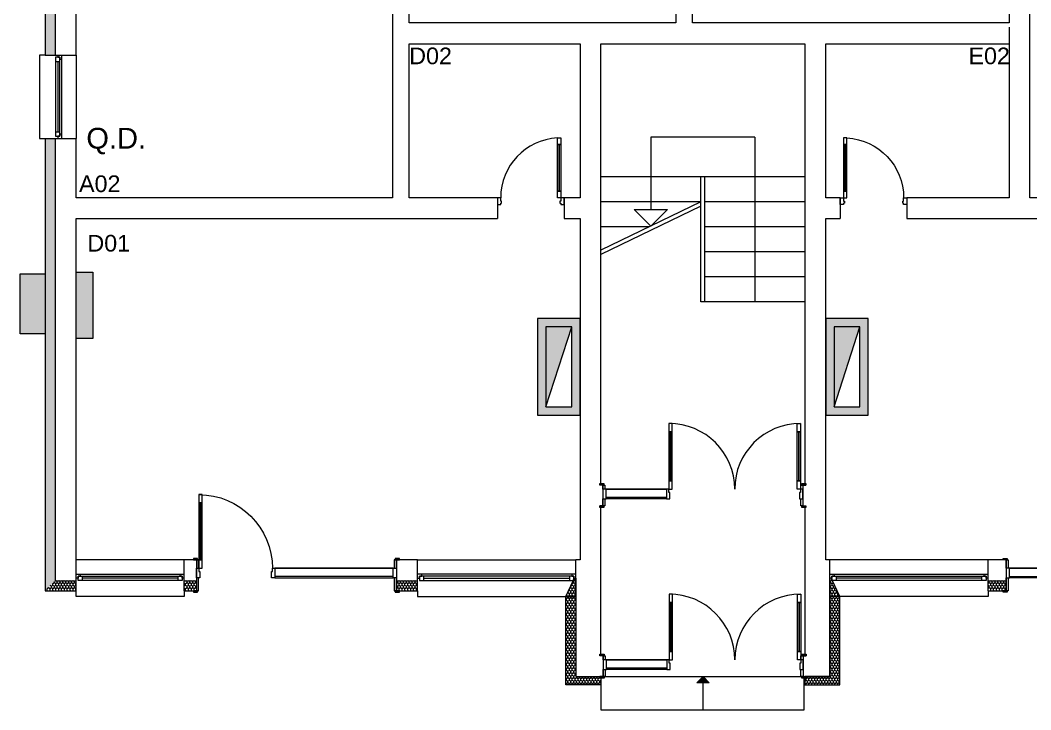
# Model space of a CAD drawing. Header units: feet. Extents: x 2795058 to 2880821, y -67651 to -26651.
# Drawn here: x 2803648 to 2815780, y -57009 to -48726 of the extents above; entities that cross this region are included whole.
import ezdxf

# ---------------------------------------------------------------- set-up
doc = ezdxf.new("R2010")
doc.units = ezdxf.units.FT
doc.header["$MEASUREMENT"] = 0
doc.layers.add('0_muret e jashtme', color=7, linetype='Continuous')
doc.layers.add('Shell - Roof', color=7, linetype='Continuous')
for name, color, linetype, lineweight in [('0_muret e jashtme_Pen_No__1', 7, 'Continuous', 0), ('Structural - Bearing_Pen_No__1', 7, 'Continuous', 0), ('Structural - Bearing_Pen_No__19', 255, 'Continuous', 0), ('Structural - Bearing_Pen_No__31', 171, 'Continuous', 0)]:
    doc.layers.add(name, color=color, linetype=linetype, lineweight=lineweight)
for name, color, linetype, lineweight, true_color in [('0_muret e jashtme_Pen_No__82', 7, 'Continuous', 0, 0xaaaaaa), ('ARCHICAD Doors_Pen_No__82', 7, 'Continuous', 0, 0xaaaaaa), ('ARCHICAD Windows_Pen_No__82', 7, 'Continuous', 0, 0xaaaaaa), ('Shell - Roof_Pen_No__82', 7, 'Continuous', 0, 0xaaaaaa), ('Structural - Bearing_Pen_No__3', 7, 'Continuous', 0, 0xff6600), ('Structural - Bearing_Pen_No__82', 7, 'Continuous', 0, 0xaaaaaa), ('Text blocks_Pen_No__82', 7, 'Continuous', 0, 0xaaaaaa)]:
    doc.layers.add(name, color=color, linetype=linetype, lineweight=lineweight, true_color=true_color)
doc.styles.add('GENERATED_STYLE_1', font='arial.ttf')
pattern_1 = [(90, (2247653.822, -76424.967), (-34.6410162, 0), [20, -40]), (90, (2247636.502, -76394.967), (-34.6410162, 0), [20, -40]), (150, (2247653.822, -76404.967), (17.320508, 30), [20, -40]), (150, (2247619.18, -76404.967), (17.320508, 30), [20, -40]), (210, (2247653.822, -76424.967), (-17.320508, 30), [20, -40]), (210, (2247619.18, -76424.967), (-17.320508, 30), [20, -40])]

# ---------------------------------------------------------------- blocks, each defined once
blk = doc.blocks.new('Window 22')
at = {"layer": 'ARCHICAD Windows_Pen_No__82', "color": 253, "linetype": 'Continuous', "lineweight": 0, "true_color": 0xaaaaaa}
for p, q in [((-500, 150), (-500, 220)), ((-500, 220), (500, 220)), ((-500, 150), (-500, 30)), ((500, 220), (500, 150)), ((500, 150), (500, 30)), ((-500, 30), (-500, 0)), ((-500, 0), (-475, 0)), ((-500, 0), (-500, -50)), ((-500, 0), (-500, -50)), ((-475, 25), (-425, 25)), ((-475, -25), (-475, 25)), ((-475, 0), (-475, -25)), ((-425, 25), (425, 25)), ((-425, 25), (-425, -25)), ((-425, 25), (425, 25)), ((-425, 0), (425, 0)), ((425, -25), (425, 25)), ((425, 25), (475, 25)), ((475, 25), (475, -25)), ((475, -25), (475, 0)), ((475, 0), (500, 0)), ((500, 30), (500, 0)), ((500, 0), (500, -50)), ((500, 0), (500, -50)), ((-450, -50), (-500, -50)), ((-500, -50), (-500, -220)), ((-475, -25), (-450, -25)), ((-425, -25), (-475, -25)), ((-450, -25), (-450, -50)), ((450, -50), (-450, -50)), ((425, -25), (-425, -25)), ((475, -25), (425, -25)), ((450, -50), (450, -25)), ((450, -25), (475, -25)), ((500, -50), (450, -50)), ((500, -50), (500, -220)), ((-500, -220), (500, -220))]:
    blk.add_line(p, q, dxfattribs=at)
blk = doc.blocks.new('Wall_1', base_point=(2804318, -45159))
at = {"layer": '0_muret e jashtme_Pen_No__82', "linetype": 'Continuous', "lineweight": 0, "true_color": 0xaaaaaa}
h = blk.add_hatch(dxfattribs=at)
h.set_pattern_fill('STYROFOAM_SM_INSULATION', color=253, style=0, pattern_type=2)
h.set_pattern_definition(pattern_1)
h.paths.add_polyline_path([(2803948, -45159), (2803948, -49146), (2804068, -49146), (2804068, -45159)])
h = blk.add_hatch(dxfattribs=at)
h.set_pattern_fill('STYROFOAM_SM_INSULATION', color=253, style=0, pattern_type=2)
h.set_pattern_definition(pattern_1)
h.paths.add_polyline_path([(2803948, -55579), (2804068, -55459), (2804068, -50146), (2803948, -50146)])
at = {"layer": '0_muret e jashtme_Pen_No__82', "color": 253, "linetype": 'Continuous', "lineweight": 0, "true_color": 0xaaaaaa}
for p, q in [((2804068, -45159), (2804068, -49146)), ((2803948, -49146), (2804068, -49146)), ((2804068, -49146), (2804098, -49146)), ((2804098, -49146), (2804148, -49146)), ((2804148, -49146), (2804318, -49146)), ((2803948, -50146), (2804068, -50146)), ((2804068, -50146), (2804068, -55459)), ((2804068, -50146), (2804098, -50146)), ((2804098, -50146), (2804148, -50146)), ((2804148, -50146), (2804318, -50146))]:
    blk.add_line(p, q, dxfattribs=at)
at = {"layer": '0_muret e jashtme_Pen_No__82', "color": 253, "linetype": 'Continuous', "lineweight": 0, "true_color": 0xaaaaaa, "flags": 128}
for points in [[(2803948, -45159), (2803948, -49146)], [(2804318, -45159), (2803948, -45159)], [(2804318, -49146), (2804318, -45159)], [(2803948, -50146), (2803948, -55579)], [(2804318, -50859), (2804318, -50146)], [(2804318, -55209), (2804318, -51109)]]:
    blk.add_lwpolyline(points, dxfattribs=at)
at = {"layer": 'ARCHICAD Windows_Pen_No__82', "color": 253, "linetype": 'Continuous', "lineweight": 0, "true_color": 0xaaaaaa, "xscale": -1, "zscale": 1000, "rotation": 90}
blk.add_blockref('Window 22', (2804098, -49646), dxfattribs=at)
blk = doc.blocks.new('Window 22_4')
at = {"layer": 'ARCHICAD Windows_Pen_No__82', "color": 253, "linetype": 'Continuous', "lineweight": 0, "true_color": 0xaaaaaa}
for p, q in [((-650, 150), (-650, 220)), ((-650, 220), (650, 220)), ((-650, 150), (-650, 30)), ((650, 220), (650, 150)), ((650, 150), (650, 30)), ((-650, 30), (-650, 0)), ((-650, 0), (-625, 0)), ((-650, 0), (-650, -50)), ((-650, 0), (-650, -50)), ((-625, 25), (-575, 25)), ((-625, -25), (-625, 25)), ((-625, 0), (-625, -25)), ((-575, 25), (575, 25)), ((-575, 25), (-575, -25)), ((-575, 25), (575, 25)), ((-575, 0), (575, 0)), ((575, -25), (575, 25)), ((575, 25), (625, 25)), ((625, 25), (625, -25)), ((625, -25), (625, 0)), ((625, 0), (650, 0)), ((650, 30), (650, 0)), ((650, 0), (650, -50)), ((650, 0), (650, -50)), ((-600, -50), (-650, -50)), ((-650, -50), (-650, -220)), ((-625, -25), (-600, -25)), ((-575, -25), (-625, -25)), ((-600, -25), (-600, -50)), ((600, -50), (-600, -50)), ((575, -25), (-575, -25)), ((625, -25), (575, -25)), ((600, -50), (600, -25)), ((600, -25), (625, -25)), ((650, -50), (600, -50)), ((650, -50), (650, -220)), ((-650, -220), (650, -220))]:
    blk.add_line(p, q, dxfattribs=at)
blk = doc.blocks.new('Window 22_5')
at = {"layer": 'ARCHICAD Windows_Pen_No__82', "color": 253, "linetype": 'Continuous', "lineweight": 0, "true_color": 0xaaaaaa}
for p, q in [((-950, 150), (-950, 220)), ((-950, 220), (950, 220)), ((-950, 150), (-950, 30)), ((950, 220), (950, 150)), ((950, 150), (950, 30)), ((-950, 30), (-950, 0)), ((-950, 0), (-925, 0)), ((-950, 0), (-950, -50)), ((-950, 0), (-950, -50)), ((-925, 25), (-875, 25)), ((-925, -25), (-925, 25)), ((-925, 0), (-925, -25)), ((-875, 25), (875, 25)), ((-875, 25), (-875, -25)), ((-875, 25), (875, 25)), ((-875, 0), (875, 0)), ((875, -25), (875, 25)), ((875, 25), (925, 25)), ((925, 25), (925, -25)), ((925, -25), (925, 0)), ((925, 0), (950, 0)), ((950, 30), (950, 0)), ((950, 0), (950, -50)), ((950, 0), (950, -50)), ((-900, -50), (-950, -50)), ((-950, -50), (-950, -220)), ((-925, -25), (-900, -25)), ((-875, -25), (-925, -25)), ((-900, -25), (-900, -50)), ((900, -50), (-900, -50)), ((875, -25), (-875, -25)), ((925, -25), (875, -25)), ((900, -50), (900, -25)), ((900, -25), (925, -25)), ((950, -50), (900, -50)), ((950, -50), (950, -220)), ((-950, -220), (950, -220))]:
    blk.add_line(p, q, dxfattribs=at)
blk = doc.blocks.new('Door with Sidelight on Side 2 22')
at = {"layer": 'ARCHICAD Doors_Pen_No__82', "color": 253, "linetype": 'Continuous', "lineweight": 0, "true_color": 0xaaaaaa}
for p, q in [((1132, 784), (1132, 884)), ((1132, 884), (1172, 884)), ((1172, 884), (1172, 784)), ((1132, 784), (1152, 784)), ((1132, 100), (1132, 784)), ((1172, 784), (1132, 784)), ((1152, 784), (1172, 784)), ((1152, 100), (1152, 784)), ((1152, 784), (1152, 100)), ((1152, 784), (1152, 100)), ((1172, 784), (1172, 100)), ((-1237, 100), (-1237, 119)), ((-1237, 119), (-1187, 119)), ((-1187, 100), (-1237, 100)), ((-1200, 100), (-1237, 100)), ((-1200, 100), (-1237, 100)), ((-1200, 0), (-1200, 100)), ((-1200, 100), (-1175, 100)), ((-1200, 100), (-1200, 0)), ((-1200, 100), (-1200, 0)), ((-1200, 100), (-1200, 0)), ((-1175, 0), (-1200, 0)), ((-1160, 0), (-1200, 0)), ((-1200, 0), (-1200, -115)), ((-1200, 0), (-1200, -115)), ((-1200, 0), (-1200, -115)), ((-1187, 119), (-1187, 100)), ((-1175, 100), (-1175, 0)), ((-1160, 0), (260, 0)), ((-1160, -115), (-1160, 0)), ((-1160, -115), (-1160, 0)), ((260, 0), (-1160, 0)), ((260, 0), (260, -115)), ((288, 0), (260, 0)), ((260, 0), (260, -115)), ((288, -40), (288, 0)), ((1152, 100), (1132, 100)), ((1132, 0), (1132, 100)), ((1132, 100), (1172, 100)), ((1172, 0), (1132, 0)), ((1172, 100), (1152, 100)), ((1172, 100), (1172, 0)), ((1200, 0), (1172, 0)), ((1172, 0), (1172, -40)), ((1175, 0), (1175, 100)), ((1175, 100), (1200, 100)), ((1200, 0), (1175, 0)), ((1187, 119), (1237, 119)), ((1187, 100), (1187, 119)), ((1237, 100), (1187, 100)), ((1200, 100), (1200, 0)), ((1200, 100), (1200, 0)), ((1200, 100), (1200, 0)), ((1200, 100), (1200, 0)), ((1200, 100), (1237, 100)), ((1200, 100), (1237, 100)), ((1200, -115), (1200, 0)), ((1200, 0), (1200, -115)), ((1200, 0), (1200, -115)), ((1237, 119), (1237, 100)), ((-1200, -270), (-1200, -115)), ((-1200, -115), (-1175, -115)), ((-1200, -115), (-1160, -115)), ((-1200, -115), (-1200, -150)), ((-1200, -115), (-1200, -150)), ((-1175, -115), (-1175, -270)), ((-1160, -97), (260, -97)), ((260, -115), (-1160, -115)), ((260, -115), (300, -115)), ((300, -40), (288, -40)), ((300, -115), (300, -40)), ((1172, -40), (1160, -40)), ((1160, -40), (1160, -115)), ((1160, -115), (1200, -115)), ((1175, -270), (1175, -115)), ((1175, -115), (1200, -115)), ((1200, -115), (1200, -270)), ((1200, -115), (1200, -150)), ((1200, -115), (1200, -150)), ((-1200, -150), (-1200, -270)), ((-1200, -150), (-1200, -270)), ((1200, -150), (1200, -270)), ((1200, -150), (1200, -270)), ((-1237, -289), (-1237, -270)), ((-1237, -270), (-1187, -270)), ((-1200, -270), (-1237, -270)), ((-1200, -270), (-1237, -270)), ((-1187, -289), (-1237, -289)), ((-1175, -270), (-1200, -270)), ((-1187, -270), (-1187, -289)), ((1200, -270), (1175, -270)), ((1187, -270), (1237, -270)), ((1187, -289), (1187, -270)), ((1237, -289), (1187, -289)), ((1200, -270), (1237, -270)), ((1200, -270), (1237, -270)), ((1237, -270), (1237, -289))]:
    blk.add_line(p, q, dxfattribs=at)
blk.add_arc((1172, 0), 884, 90, 180, dxfattribs=at)
blk = doc.blocks.new('Wall_3', base_point=(2804318, -55209))
at = {"layer": '0_muret e jashtme_Pen_No__82', "linetype": 'Continuous', "lineweight": 0, "true_color": 0xaaaaaa}
h = blk.add_hatch(dxfattribs=at)
h.set_pattern_fill('STYROFOAM_SM_INSULATION', color=253, style=0, pattern_type=2)
h.set_pattern_definition(pattern_1)
h.paths.add_polyline_path([(2804068, -55459), (2803948, -55579), (2804318, -55579), (2804318, -55459)])
h = blk.add_hatch(dxfattribs=at)
h.set_pattern_fill('STYROFOAM_SM_INSULATION', color=253, style=0, pattern_type=2)
h.set_pattern_definition(pattern_1)
h.paths.add_polyline_path([(2805618, -55579), (2805764, -55579), (2805764, -55459), (2805618, -55459)])
h = blk.add_hatch(dxfattribs=at)
h.set_pattern_fill('STYROFOAM_SM_INSULATION', color=253, style=0, pattern_type=2)
h.set_pattern_definition(pattern_1)
h.paths.add_polyline_path([(2808164, -55459), (2808164, -55579), (2808418, -55579), (2808418, -55459)])
at = {"layer": '0_muret e jashtme_Pen_No__82', "color": 253, "linetype": 'Continuous', "lineweight": 0, "true_color": 0xaaaaaa}
for p, q in [((2804318, -55379), (2804318, -55209)), ((2805618, -55379), (2805618, -55209)), ((2805764, -55209), (2805727, -55209)), ((2805764, -55209), (2805764, -55309)), ((2805764, -55209), (2805764, -55309)), ((2805764, -55309), (2805764, -55424)), ((2808164, -55209), (2808201, -55209)), ((2808164, -55209), (2808164, -55309)), ((2808164, -55209), (2808164, -55309)), ((2808164, -55309), (2808164, -55424)), ((2808418, -55379), (2808418, -55209)), ((2810318, -55379), (2810318, -55209)), ((2804318, -55429), (2804318, -55379)), ((2804318, -55459), (2804318, -55429)), ((2805618, -55429), (2805618, -55379)), ((2805618, -55459), (2805618, -55429)), ((2805764, -55424), (2805764, -55459)), ((2808164, -55424), (2808164, -55459)), ((2808418, -55429), (2808418, -55379)), ((2808418, -55459), (2808418, -55429)), ((2810318, -55429), (2810318, -55379)), ((2810318, -55459), (2810318, -55429)), ((2804068, -55459), (2804318, -55459)), ((2804318, -55579), (2804318, -55459)), ((2805618, -55459), (2805764, -55459)), ((2805618, -55579), (2805618, -55459)), ((2805764, -55459), (2805764, -55579)), ((2808164, -55459), (2808418, -55459)), ((2808164, -55459), (2808164, -55579)), ((2808418, -55579), (2808418, -55459)), ((2810318, -55579), (2810318, -55459)), ((2805764, -55579), (2805727, -55579)), ((2808164, -55579), (2808201, -55579))]:
    blk.add_line(p, q, dxfattribs=at)
at = {"layer": '0_muret e jashtme_Pen_No__82', "color": 253, "linetype": 'Continuous', "lineweight": 0, "true_color": 0xaaaaaa, "flags": 128}
for points in [[(2805764, -55209), (2805618, -55209)], [(2808418, -55209), (2808164, -55209)], [(2810368, -55209), (2810318, -55209)], [(2803948, -55579), (2804318, -55579)], [(2805618, -55579), (2805764, -55579)], [(2808164, -55579), (2808418, -55579)]]:
    blk.add_lwpolyline(points, dxfattribs=at)
at = {"layer": 'ARCHICAD Doors_Pen_No__82', "color": 253, "linetype": 'Continuous', "lineweight": 0, "true_color": 0xaaaaaa, "xscale": -1, "zscale": 1000}
blk.add_blockref('Door with Sidelight on Side 2 22', (2806964, -55309), dxfattribs=at)
at = {"layer": 'ARCHICAD Windows_Pen_No__82', "color": 253, "linetype": 'Continuous', "lineweight": 0, "true_color": 0xaaaaaa, "zscale": 1000, "rotation": 180}
blk.add_blockref('Window 22_4', (2804968, -55429), dxfattribs=at)
at = {"layer": 'ARCHICAD Windows_Pen_No__82', "color": 253, "linetype": 'Continuous', "lineweight": 0, "true_color": 0xaaaaaa, "xscale": -1, "zscale": 1000, "rotation": 180}
blk.add_blockref('Window 22_5', (2809368, -55429), dxfattribs=at)
blk = doc.blocks.new('Wall_17', base_point=(2813068, -55209))
at = {"layer": '0_muret e jashtme_Pen_No__82', "linetype": 'Continuous', "lineweight": 0, "true_color": 0xaaaaaa}
h = blk.add_hatch(dxfattribs=at)
h.set_pattern_fill('STYROFOAM_SM_INSULATION', color=253, style=0, pattern_type=2)
h.set_pattern_definition(pattern_1)
h.paths.add_polyline_path([(2815268, -55459), (2815268, -55579), (2815483, -55579), (2815483, -55459)])
h = blk.add_hatch(dxfattribs=at)
h.set_pattern_fill('STYROFOAM_SM_INSULATION', color=253, style=0, pattern_type=2)
h.set_pattern_definition(pattern_1)
h.paths.add_polyline_path([(2817883, -55459), (2817883, -55579), (2818018, -55579), (2818018, -55459)])
h = blk.add_hatch(dxfattribs=at)
h.set_pattern_fill('STYROFOAM_SM_INSULATION', color=253, style=0, pattern_type=2)
h.set_pattern_definition(pattern_1)
h.paths.add_polyline_path([(2819568, -55459), (2819318, -55459), (2819318, -55579), (2819688, -55579)])
at = {"layer": '0_muret e jashtme_Pen_No__82', "color": 253, "linetype": 'Continuous', "lineweight": 0, "true_color": 0xaaaaaa}
for p, q in [((2813368, -55379), (2813368, -55209)), ((2815268, -55379), (2815268, -55209)), ((2815483, -55209), (2815446, -55209)), ((2815483, -55209), (2815483, -55309)), ((2815483, -55209), (2815483, -55309)), ((2815483, -55309), (2815483, -55424)), ((2817883, -55209), (2817920, -55209)), ((2817883, -55209), (2817883, -55309)), ((2817883, -55209), (2817883, -55309)), ((2817883, -55309), (2817883, -55424)), ((2818018, -55379), (2818018, -55209)), ((2819318, -55379), (2819318, -55209)), ((2813368, -55429), (2813368, -55379)), ((2813368, -55459), (2813368, -55429)), ((2815268, -55429), (2815268, -55379)), ((2815268, -55459), (2815268, -55429)), ((2815483, -55424), (2815483, -55459)), ((2817883, -55424), (2817883, -55459)), ((2818018, -55429), (2818018, -55379)), ((2818018, -55459), (2818018, -55429)), ((2819318, -55429), (2819318, -55379)), ((2819318, -55459), (2819318, -55429)), ((2813368, -55579), (2813368, -55459)), ((2815268, -55459), (2815483, -55459)), ((2815268, -55579), (2815268, -55459)), ((2815483, -55459), (2815483, -55579)), ((2817883, -55459), (2818018, -55459)), ((2817883, -55459), (2817883, -55579)), ((2818018, -55579), (2818018, -55459)), ((2819318, -55459), (2819568, -55459)), ((2819318, -55579), (2819318, -55459)), ((2815483, -55579), (2815446, -55579)), ((2817883, -55579), (2817920, -55579))]:
    blk.add_line(p, q, dxfattribs=at)
at = {"layer": '0_muret e jashtme_Pen_No__82', "color": 253, "linetype": 'Continuous', "lineweight": 0, "true_color": 0xaaaaaa, "flags": 128}
for points in [[(2813368, -55209), (2813318, -55209)], [(2815483, -55209), (2815268, -55209)], [(2818018, -55209), (2817883, -55209)], [(2815268, -55579), (2815483, -55579)], [(2817883, -55579), (2818018, -55579)], [(2819318, -55579), (2819688, -55579)]]:
    blk.add_lwpolyline(points, dxfattribs=at)
at = {"layer": 'ARCHICAD Doors_Pen_No__82', "color": 253, "linetype": 'Continuous', "lineweight": 0, "true_color": 0xaaaaaa, "zscale": 1000}
blk.add_blockref('Door with Sidelight on Side 2 22', (2816683, -55309), dxfattribs=at)
at = {"layer": 'ARCHICAD Windows_Pen_No__82', "color": 253, "linetype": 'Continuous', "lineweight": 0, "true_color": 0xaaaaaa, "zscale": 1000, "rotation": 180}
blk.add_blockref('Window 22_5', (2814318, -55429), dxfattribs=at)
at = {"layer": 'ARCHICAD Windows_Pen_No__82', "color": 253, "linetype": 'Continuous', "lineweight": 0, "true_color": 0xaaaaaa, "xscale": -1, "zscale": 1000, "rotation": 180}
blk.add_blockref('Window 22_4', (2818668, -55429), dxfattribs=at)
blk = doc.blocks.new('Wall_25', base_point=(2815768, -45159))
at = {"layer": '0_muret e jashtme_Pen_No__82', "color": 253, "linetype": 'Continuous', "lineweight": 0, "true_color": 0xaaaaaa, "flags": 128}
for points in [[(2815518, -45159), (2815518, -48759)], [(2815768, -50859), (2815768, -45159)], [(2815518, -49059), (2815518, -50859)]]:
    blk.add_lwpolyline(points, dxfattribs=at)
blk = doc.blocks.new('Storefront 22_4')
at = {"layer": 'ARCHICAD Doors_Pen_No__82', "color": 253, "linetype": 'Continuous', "lineweight": 0, "true_color": 0xaaaaaa}
for p, q in [((320, 640), (320, 720)), ((320, 720), (360, 720)), ((320, 640), (340, 640)), ((320, 80), (320, 640)), ((360, 640), (320, 640)), ((340, 640), (360, 640)), ((340, 80), (340, 640)), ((340, 640), (340, 80)), ((340, 640), (340, 80)), ((360, 720), (360, 640)), ((360, 640), (360, 80)), ((-400, 0), (-400, -80)), ((-360, 0), (-400, 0)), ((-400, 0), (-400, -80)), ((-400, 0), (-400, -80)), ((-360, -40), (-360, 0)), ((340, 80), (320, 80)), ((320, 0), (320, 80)), ((320, 80), (360, 80)), ((360, 0), (320, 0)), ((360, 80), (340, 80)), ((360, 80), (360, 0)), ((360, 0), (360, -40)), ((400, 0), (360, 0)), ((400, -80), (400, 0)), ((400, 0), (400, -80)), ((400, 0), (400, -80)), ((-400, -80), (-360, -80)), ((-400, -80), (-400, -250)), ((-350, -40), (-360, -40)), ((-360, -80), (-360, -65.4)), ((-360, -65.4), (-350, -65.4)), ((-350, -65.4), (-350, -40)), ((360, -40), (350, -40)), ((350, -40), (350, -65.4)), ((350, -65.4), (360, -65.4)), ((360, -65.4), (360, -80)), ((360, -80), (400, -80)), ((400, -80), (400, -250))]:
    blk.add_line(p, q, dxfattribs=at)
blk.add_arc((360, 0), 720, 93.18474, 180, dxfattribs=at)
blk = doc.blocks.new('Wall_26', base_point=(2813068, -50859))
at = {"layer": '0_muret e jashtme_Pen_No__82', "color": 253, "linetype": 'Continuous', "lineweight": 0, "true_color": 0xaaaaaa}
for p, q in [((2813493, -50859), (2813493, -50939)), ((2813493, -50939), (2813493, -51109)), ((2814293, -50859), (2814293, -50939)), ((2814293, -50939), (2814293, -51109))]:
    blk.add_line(p, q, dxfattribs=at)
at = {"layer": '0_muret e jashtme_Pen_No__82', "color": 253, "linetype": 'Continuous', "lineweight": 0, "true_color": 0xaaaaaa, "flags": 128}
for points in [[(2813493, -50859), (2813318, -50859)], [(2815518, -50859), (2814293, -50859)], [(2819318, -50859), (2815768, -50859)], [(2813318, -51109), (2813493, -51109)], [(2814293, -51109), (2819318, -51109)]]:
    blk.add_lwpolyline(points, dxfattribs=at)
at = {"layer": 'ARCHICAD Doors_Pen_No__82', "color": 253, "linetype": 'Continuous', "lineweight": 0, "true_color": 0xaaaaaa, "xscale": -1, "zscale": 1000}
blk.add_blockref('Storefront 22_4', (2813893, -50859), dxfattribs=at)
blk = doc.blocks.new('Storefront 22_2')
at = {"layer": 'ARCHICAD Doors_Pen_No__82', "color": 253, "linetype": 'Continuous', "lineweight": 0, "true_color": 0xaaaaaa}
for p, q in [((370, 740), (370, 820)), ((370, 820), (410, 820)), ((370, 740), (390, 740)), ((370, 80), (370, 740)), ((410, 740), (370, 740)), ((390, 740), (410, 740)), ((390, 80), (390, 740)), ((390, 740), (390, 80)), ((390, 740), (390, 80)), ((410, 820), (410, 740)), ((410, 740), (410, 80)), ((-450, 0), (-450, -80)), ((-410, 0), (-450, 0)), ((-450, 0), (-450, -80)), ((-450, 0), (-450, -80)), ((-410, -40), (-410, 0)), ((390, 80), (370, 80)), ((370, 0), (370, 80)), ((370, 80), (410, 80)), ((410, 0), (370, 0)), ((410, 80), (390, 80)), ((410, 80), (410, 0)), ((410, 0), (410, -40)), ((450, 0), (410, 0)), ((450, -80), (450, 0)), ((450, 0), (450, -80)), ((450, 0), (450, -80)), ((-450, -80), (-410, -80)), ((-450, -80), (-450, -200)), ((-400, -40), (-410, -40)), ((-410, -80), (-410, -65.4)), ((-410, -65.4), (-400, -65.4)), ((-400, -65.4), (-400, -40)), ((410, -40), (400, -40)), ((400, -40), (400, -65.4)), ((400, -65.4), (410, -65.4)), ((410, -65.4), (410, -80)), ((410, -80), (450, -80)), ((450, -80), (450, -200))]:
    blk.add_line(p, q, dxfattribs=at)
blk.add_arc((410, 0), 820, 92.79603, 180, dxfattribs=at)
blk = doc.blocks.new('Wall_27', base_point=(2808118, -45159))
at = {"layer": '0_muret e jashtme_Pen_No__82', "color": 253, "linetype": 'Continuous', "lineweight": 0, "true_color": 0xaaaaaa}
for p, q in [((2808118, -45373), (2808198, -45373)), ((2808198, -45373), (2808318, -45373)), ((2808118, -46273), (2808198, -46273)), ((2808198, -46273), (2808318, -46273))]:
    blk.add_line(p, q, dxfattribs=at)
at = {"layer": '0_muret e jashtme_Pen_No__82', "color": 253, "linetype": 'Continuous', "lineweight": 0, "true_color": 0xaaaaaa, "flags": 128}
for points in [[(2808118, -45159), (2808118, -45373)], [(2808318, -45373), (2808318, -45159)], [(2808118, -46273), (2808118, -50859)], [(2808318, -47109), (2808318, -46273)], [(2808318, -48759), (2808318, -47309)], [(2808318, -50859), (2808318, -49009)]]:
    blk.add_lwpolyline(points, dxfattribs=at)
at = {"layer": 'ARCHICAD Doors_Pen_No__82', "color": 253, "linetype": 'Continuous', "lineweight": 0, "true_color": 0xaaaaaa, "zscale": 1000, "rotation": 90}
blk.add_blockref('Storefront 22_2', (2808118, -45823), dxfattribs=at)
blk = doc.blocks.new('Wall_28', base_point=(2811518, -45159))
at = {"layer": '0_muret e jashtme_Pen_No__82', "color": 253, "linetype": 'Continuous', "lineweight": 0, "true_color": 0xaaaaaa}
for p, q in [((2811638, -45302), (2811518, -45302)), ((2811718, -45302), (2811638, -45302)), ((2811638, -46202), (2811518, -46202)), ((2811718, -46202), (2811638, -46202))]:
    blk.add_line(p, q, dxfattribs=at)
at = {"layer": '0_muret e jashtme_Pen_No__82', "color": 253, "linetype": 'Continuous', "lineweight": 0, "true_color": 0xaaaaaa, "flags": 128}
for points in [[(2811518, -45159), (2811518, -45302)], [(2811718, -45302), (2811718, -45159)], [(2811518, -46202), (2811518, -47109)], [(2811718, -48759), (2811718, -46202)], [(2811518, -47309), (2811518, -48759)]]:
    blk.add_lwpolyline(points, dxfattribs=at)
at = {"layer": 'ARCHICAD Doors_Pen_No__82', "color": 253, "linetype": 'Continuous', "lineweight": 0, "true_color": 0xaaaaaa, "xscale": -1, "zscale": 1000, "rotation": 270}
blk.add_blockref('Storefront 22_2', (2811718, -45752), dxfattribs=at)
blk = doc.blocks.new('Wall_32', base_point=(2815768, -48809))
at = {"layer": '0_muret e jashtme_Pen_No__82', "color": 253, "linetype": 'Continuous', "lineweight": 0, "true_color": 0xaaaaaa, "flags": 128}
blk.add_lwpolyline([(2815518, -48809), (2815518, -49059)], dxfattribs=at)
blk = doc.blocks.new('Wall_33', base_point=(2811518, -48759))
at = {"layer": '0_muret e jashtme_Pen_No__82', "color": 253, "linetype": 'Continuous', "lineweight": 0, "true_color": 0xaaaaaa, "flags": 128}
for points in [[(2811518, -48759), (2808318, -48759)], [(2808318, -49009), (2810368, -49009)], [(2810618, -49009), (2811518, -49009)]]:
    blk.add_lwpolyline(points, dxfattribs=at)
blk = doc.blocks.new('Wall_34', base_point=(2815768, -48759))
at = {"layer": '0_muret e jashtme_Pen_No__82', "color": 253, "linetype": 'Continuous', "lineweight": 0, "true_color": 0xaaaaaa, "flags": 128}
for points in [[(2815518, -48759), (2811718, -48759)], [(2811518, -49009), (2813068, -49009)], [(2813318, -49009), (2815518, -49009)]]:
    blk.add_lwpolyline(points, dxfattribs=at)
blk = doc.blocks.new('Double Door with Sidelight 22')
at = {"layer": 'ARCHICAD Doors_Pen_No__82', "color": 253, "linetype": 'Continuous', "lineweight": 0, "true_color": 0xaaaaaa}
for p, q in [((-408, 790), (-408, 690)), ((-368, 790), (-408, 790)), ((-368, 690), (-368, 790)), ((1132, 690), (1132, 790)), ((1132, 790), (1172, 790)), ((1172, 790), (1172, 690)), ((-408, 690), (-408, 100)), ((-388, 690), (-408, 690)), ((-408, 690), (-368, 690)), ((-388, 100), (-388, 690)), ((-388, 690), (-388, 100)), ((-368, 690), (-388, 690)), ((-388, 690), (-388, 100)), ((-368, 100), (-368, 690)), ((1132, 690), (1152, 690)), ((1132, 100), (1132, 690)), ((1172, 690), (1132, 690)), ((1152, 690), (1172, 690)), ((1152, 100), (1152, 690)), ((1152, 690), (1152, 100)), ((1152, 690), (1152, 100)), ((1172, 690), (1172, 100)), ((-1237, 50), (-1237, 69)), ((-1237, 69), (-1187, 69)), ((-1187, 50), (-1237, 50)), ((-1200, 50), (-1237, 50)), ((-1200, 50), (-1237, 50)), ((-1200, 0), (-1200, 50)), ((-1200, 50), (-1175, 50)), ((-1200, 50), (-1200, 0)), ((-1200, 50), (-1200, 0)), ((-1200, 50), (-1200, 0)), ((-1175, 0), (-1200, 0)), ((-1160, 0), (-1200, 0)), ((-1200, 0), (-1200, -115)), ((-1200, 0), (-1200, -115)), ((-1200, 0), (-1200, -115)), ((-1187, 69), (-1187, 50)), ((-1175, 50), (-1175, 0)), ((-1160, 0), (-436, 0)), ((-1160, -115), (-1160, 0)), ((-1160, -115), (-1160, 0)), ((-436, 0), (-1160, 0)), ((-436, 0), (-436, -115)), ((-408, 0), (-436, 0)), ((-436, 0), (-436, -115)), ((-408, 100), (-388, 100)), ((-368, 100), (-408, 100)), ((-408, 100), (-408, 0)), ((-408, -40), (-408, 0)), ((-408, 0), (-368, 0)), ((-388, 100), (-368, 100)), ((-368, 0), (-368, 100)), ((1152, 100), (1132, 100)), ((1132, 0), (1132, 100)), ((1132, 100), (1172, 100)), ((1172, 0), (1132, 0)), ((1172, 100), (1152, 100)), ((1172, 100), (1172, 0)), ((1200, 0), (1172, 0)), ((1172, 0), (1172, -40)), ((1175, 0), (1175, 50)), ((1175, 50), (1200, 50)), ((1200, 0), (1175, 0)), ((1187, 69), (1237, 69)), ((1187, 50), (1187, 69)), ((1237, 50), (1187, 50)), ((1200, 50), (1200, 0)), ((1200, 50), (1200, 0)), ((1200, 50), (1200, 0)), ((1200, 50), (1200, 0)), ((1200, 50), (1237, 50)), ((1200, 50), (1237, 50)), ((1200, -115), (1200, 0)), ((1200, 0), (1200, -115)), ((1200, 0), (1200, -115)), ((1237, 69), (1237, 50)), ((-1200, -200), (-1200, -115)), ((-1200, -115), (-1175, -115)), ((-1200, -115), (-1160, -115)), ((-1200, -115), (-1200, -200)), ((-1200, -115), (-1200, -200)), ((-1175, -115), (-1175, -200)), ((-1160, -97), (-436, -97)), ((-436, -115), (-1160, -115)), ((-436, -115), (-396, -115)), ((-396, -40), (-408, -40)), ((-396, -115), (-396, -40)), ((1172, -40), (1160, -40)), ((1160, -40), (1160, -115)), ((1160, -115), (1200, -115)), ((1175, -200), (1175, -115)), ((1175, -115), (1200, -115)), ((1200, -115), (1200, -200)), ((1200, -115), (1200, -200)), ((1200, -115), (1200, -200)), ((-1237, -219), (-1237, -200)), ((-1237, -200), (-1187, -200)), ((-1200, -200), (-1237, -200)), ((-1200, -200), (-1237, -200)), ((-1187, -219), (-1237, -219)), ((-1175, -200), (-1200, -200)), ((-1187, -200), (-1187, -219)), ((1200, -200), (1175, -200)), ((1187, -200), (1237, -200)), ((1187, -219), (1187, -200)), ((1237, -219), (1187, -219)), ((1200, -200), (1237, -200)), ((1200, -200), (1237, -200)), ((1237, -200), (1237, -219))]:
    blk.add_line(p, q, dxfattribs=at)
for centre, start, end in [((-408, 0), 0, 90), ((1172, 0), 90, 180)]:
    blk.add_arc(centre, 790, start, end, dxfattribs=at)
blk = doc.blocks.new('Wall_35', base_point=(2813368, -56359))
at = {"layer": '0_muret e jashtme_Pen_No__82', "color": 253, "linetype": 'Continuous', "lineweight": 0, "true_color": 0xaaaaaa}
for p, q in [((2810645, -56359), (2810608, -56359)), ((2810645, -56359), (2810645, -56409)), ((2810645, -56359), (2810645, -56409)), ((2810645, -56409), (2810645, -56524)), ((2813045, -56359), (2813082, -56359)), ((2813045, -56359), (2813045, -56409)), ((2813045, -56359), (2813045, -56409)), ((2813045, -56409), (2813045, -56524)), ((2810645, -56524), (2810645, -56609)), ((2813045, -56524), (2813045, -56609)), ((2810645, -56609), (2810608, -56609)), ((2813045, -56609), (2813082, -56609))]:
    blk.add_line(p, q, dxfattribs=at)
at = {"layer": '0_muret e jashtme_Pen_No__82', "color": 253, "linetype": 'Continuous', "lineweight": 0, "true_color": 0xaaaaaa, "flags": 128}
for points in [[(2810645, -56359), (2810618, -56359)], [(2813068, -56359), (2813045, -56359)], [(2810618, -56609), (2810645, -56609)], [(2813045, -56609), (2813068, -56609)]]:
    blk.add_lwpolyline(points, dxfattribs=at)
at = {"layer": 'ARCHICAD Doors_Pen_No__82', "color": 253, "linetype": 'Continuous', "lineweight": 0, "true_color": 0xaaaaaa, "zscale": 1000}
blk.add_blockref('Double Door with Sidelight 22', (2811845, -56409), dxfattribs=at)
blk = doc.blocks.new('Wall_36', base_point=(2810618, -54559))
at = {"layer": '0_muret e jashtme_Pen_No__82', "color": 253, "linetype": 'Continuous', "lineweight": 0, "true_color": 0xaaaaaa}
for p, q in [((2810643, -54309), (2810606, -54309)), ((2810643, -54309), (2810643, -54359)), ((2810643, -54309), (2810643, -54359)), ((2813043, -54309), (2813080, -54309)), ((2813043, -54309), (2813043, -54359)), ((2813043, -54309), (2813043, -54359)), ((2810643, -54359), (2810643, -54474)), ((2813043, -54359), (2813043, -54474)), ((2810643, -54559), (2810606, -54559)), ((2810643, -54474), (2810643, -54559)), ((2813043, -54474), (2813043, -54559)), ((2813043, -54559), (2813080, -54559))]:
    blk.add_line(p, q, dxfattribs=at)
at = {"layer": '0_muret e jashtme_Pen_No__82', "color": 253, "linetype": 'Continuous', "lineweight": 0, "true_color": 0xaaaaaa, "flags": 128}
for points in [[(2810643, -54309), (2810618, -54309)], [(2813068, -54309), (2813043, -54309)], [(2810618, -54559), (2810643, -54559)], [(2813043, -54559), (2813068, -54559)]]:
    blk.add_lwpolyline(points, dxfattribs=at)
at = {"layer": 'ARCHICAD Doors_Pen_No__82', "color": 253, "linetype": 'Continuous', "lineweight": 0, "true_color": 0xaaaaaa, "zscale": 1000}
blk.add_blockref('Double Door with Sidelight 22', (2811843, -54359), dxfattribs=at)
blk = doc.blocks.new('Wall_37', base_point=(2813068, -55209))
at = {"layer": '0_muret e jashtme_Pen_No__82', "color": 253, "linetype": 'Continuous', "lineweight": 0, "true_color": 0xaaaaaa, "flags": 128}
for points in [[(2813068, -49009), (2813068, -54309)], [(2813318, -50859), (2813318, -49009)], [(2813318, -55209), (2813318, -51109)], [(2813068, -54559), (2813068, -55209)]]:
    blk.add_lwpolyline(points, dxfattribs=at)
blk = doc.blocks.new('Wall_38', base_point=(2810618, -55209))
at = {"layer": '0_muret e jashtme_Pen_No__82', "color": 253, "linetype": 'Continuous', "lineweight": 0, "true_color": 0xaaaaaa, "flags": 128}
for points in [[(2810368, -49009), (2810368, -50859)], [(2810618, -54309), (2810618, -49009)], [(2810368, -51109), (2810368, -55209)], [(2810618, -55209), (2810618, -54559)]]:
    blk.add_lwpolyline(points, dxfattribs=at)
blk = doc.blocks.new('Wall_39', base_point=(2810618, -55209))
at = {"layer": '0_muret e jashtme_Pen_No__1', "color": 7, "linetype": 'Continuous', "lineweight": 0, "flags": 128}
for points in [[(2810618, -56359), (2810618, -55209)], [(2810318, -55579), (2810318, -56609)], [(2810318, -56609), (2810618, -56609)]]:
    blk.add_lwpolyline(points, dxfattribs=at)
blk = doc.blocks.new('Wall_40', base_point=(2813068, -55209))
at = {"layer": '0_muret e jashtme_Pen_No__1', "color": 7, "linetype": 'Continuous', "lineweight": 0, "flags": 128}
for points in [[(2813068, -55209), (2813068, -56359)], [(2813368, -56359), (2813368, -55579)], [(2813368, -56609), (2813068, -56609)]]:
    blk.add_lwpolyline(points, dxfattribs=at)
blk = doc.blocks.new('Wall_41', base_point=(2810618, -50859))
at = {"layer": '0_muret e jashtme_Pen_No__82', "color": 253, "linetype": 'Continuous', "lineweight": 0, "true_color": 0xaaaaaa}
for p, q in [((2809376, -50859), (2809376, -50939)), ((2809376, -50939), (2809376, -51109)), ((2810176, -50859), (2810176, -50939)), ((2810176, -50939), (2810176, -51109))]:
    blk.add_line(p, q, dxfattribs=at)
at = {"layer": '0_muret e jashtme_Pen_No__82', "color": 253, "linetype": 'Continuous', "lineweight": 0, "true_color": 0xaaaaaa, "flags": 128}
for points in [[(2808118, -50859), (2804318, -50859)], [(2809376, -50859), (2808318, -50859)], [(2810368, -50859), (2810176, -50859)], [(2804318, -51109), (2809376, -51109)], [(2810176, -51109), (2810368, -51109)]]:
    blk.add_lwpolyline(points, dxfattribs=at)
at = {"layer": 'ARCHICAD Doors_Pen_No__82', "color": 253, "linetype": 'Continuous', "lineweight": 0, "true_color": 0xaaaaaa, "zscale": 1000}
blk.add_blockref('Storefront 22_4', (2809776, -50859), dxfattribs=at)
blk = doc.blocks.new('Line_2', base_point=(2811218, -50132))
at = {"layer": 'Shell - Roof_Pen_No__82', "color": 253, "linetype": 'Continuous', "lineweight": 0, "true_color": 0xaaaaaa}
for p, q in [((2811218, -50132), (2811218, -50999)), ((2811218, -51199), (2811018, -50999)), ((2811018, -50999), (2811418, -50999)), ((2811218, -51199), (2811418, -50999))]:
    blk.add_line(p, q, dxfattribs=at)
blk = doc.blocks.new('Line_6', base_point=(2811845, -57009))
at = {"layer": 'Shell - Roof_Pen_No__82', "linetype": 'Continuous', "lineweight": 0, "true_color": 0xaaaaaa}
blk.add_hatch(color=253, dxfattribs=at).paths.add_polyline_path([(2811845, -56609), (2811770, -56684), (2811920, -56684)])
at = {"layer": 'Shell - Roof_Pen_No__82', "color": 253, "linetype": 'Continuous', "lineweight": 0, "true_color": 0xaaaaaa}
for p, q in [((2811845, -56609), (2811770, -56684)), ((2811845, -56609), (2811920, -56684)), ((2811920, -56684), (2811770, -56684)), ((2811845, -57009), (2811845, -56684))]:
    blk.add_line(p, q, dxfattribs=at)

msp = doc.modelspace()

# ---------------------------------------------------------------- hatches: boundary and pattern name
at = {"layer": '0_muret e jashtme_Pen_No__82', "linetype": 'Continuous', "lineweight": 0, "true_color": 0xaaaaaa}
h = msp.add_hatch(dxfattribs=at)
h.set_pattern_fill('STYROFOAM_SM_INSULATION', color=253, style=0, pattern_type=2)
h.set_pattern_definition(pattern_1)
h.paths.add_polyline_path([(2810618.173, -56709.03), (2810198.173, -56709.03), (2810198.173, -55647.426), (2810290.834, -55452.812), (2810293.199, -55428.549), (2810318.173, -55428.549), (2810318.173, -56608.549), (2810618.173, -56608.549)])
h = msp.add_hatch(dxfattribs=at)
h.set_pattern_fill('STYROFOAM_SM_INSULATION', color=253, style=0, pattern_type=2)
h.set_pattern_definition(pattern_1)
h.paths.add_polyline_path([(2813068.173, -56709.03), (2813488.173, -56709.03), (2813488.173, -55647.426), (2813395.512, -55452.812), (2813393.147, -55428.549), (2813368.173, -55428.549), (2813368.173, -56608.549), (2813068.173, -56608.549)])
at = {"layer": 'Structural - Bearing_Pen_No__19', "linetype": 'Continuous', "lineweight": 0, "true_color": 0xffffff}
h = msp.add_hatch(color=7, dxfattribs=at)
h.paths.add_polyline_path([(2810368.173, -52308.549), (2809858.173, -52308.549), (2809858.173, -53468.549), (2810368.173, -53468.549)])
h.paths.add_polyline_path([(2809958.173, -53368.549), (2810268.173, -53368.549), (2810268.173, -52408.549), (2809958.173, -52408.549)], flags=0)
h = msp.add_hatch(color=7, dxfattribs=at)
h.paths.add_polyline_path([(2813828.173, -52308.549), (2813318.173, -52308.549), (2813318.173, -53468.549), (2813828.173, -53468.549)])
h.paths.add_polyline_path([(2813418.173, -53368.549), (2813728.173, -53368.549), (2813728.173, -52408.549), (2813418.173, -52408.549)], flags=0)
for points in [[(2809958.173, -53368.549), (2810268.173, -52408.549), (2809958.173, -52408.549)], [(2813418.173, -53368.549), (2813728.173, -52408.549), (2813418.173, -52408.549)]]:
    msp.add_hatch(color=7, dxfattribs=at).paths.add_polyline_path(points)
at = {"layer": 'Structural - Bearing_Pen_No__3', "linetype": 'Continuous', "lineweight": 0, "true_color": 0xff6600}
msp.add_hatch(color=30, dxfattribs=at).paths.add_polyline_path([(2804318.173, -52550.355), (2804318.173, -51750.355), (2804518.173, -51750.355), (2804518.173, -52550.355)])
at = {"layer": 'Structural - Bearing_Pen_No__31', "linetype": 'Continuous', "lineweight": 0}
msp.add_hatch(color=171, dxfattribs=at).paths.add_polyline_path([(2803648.173, -52493.289), (2803648.173, -51773.289), (2803948.173, -51773.289), (2803948.173, -52493.289)])

# ---------------------------------------------------------------- linework, layer by layer
at = {"layer": '0_muret e jashtme_Pen_No__82', "color": 253, "linetype": 'Continuous', "lineweight": 0, "true_color": 0xaaaaaa, "flags": 128}
for points in [[(2810618.173, -56709.03), (2810198.173, -56709.03), (2810198.173, -55647.426), (2810290.834, -55452.812), (2810293.199, -55428.549), (2810318.173, -55428.549), (2810318.173, -56608.549), (2810618.173, -56608.549)], [(2813068.173, -56709.03), (2813488.173, -56709.03), (2813488.173, -55647.426), (2813395.512, -55452.812), (2813393.147, -55428.549), (2813368.173, -55428.549), (2813368.173, -56608.549), (2813068.173, -56608.549)]]:
    msp.add_lwpolyline(points, close=True, dxfattribs=at)
at = {"layer": 'Shell - Roof_Pen_No__82', "color": 253, "linetype": 'Continuous', "lineweight": 0, "true_color": 0xaaaaaa}
for p, q in [((2812468.173, -50132.485), (2811218.173, -50132.485)), ((2812468.173, -50132.485), (2812468.173, -52108.549)), ((2813068.173, -50608.549), (2810618.173, -50608.549)), ((2811818.173, -52108.549), (2811818.173, -50608.549)), ((2811868.173, -52108.549), (2811868.173, -50608.549)), ((2811818.173, -50908.549), (2810618.173, -50908.549)), ((2811818.173, -50908.549), (2810618.173, -51488.549)), ((2813068.173, -50908.549), (2811868.173, -50908.549)), ((2819318.173, -50858.549), (2815768.173, -50858.549)), ((2811818.173, -50958.549), (2810618.173, -51538.549)), ((2811197.483, -51208.549), (2810618.173, -51208.549)), ((2813068.173, -51208.549), (2811868.173, -51208.549)), ((2813068.173, -51508.549), (2811868.173, -51508.549)), ((2813068.173, -51808.549), (2811868.173, -51808.549)), ((2813068.173, -52108.549), (2811818.173, -52108.549)), ((2810368.173, -52308.549), (2809858.173, -52308.549)), ((2809858.173, -52308.549), (2809858.173, -53468.549)), ((2810368.173, -53468.549), (2810368.173, -52308.549)), ((2813828.173, -52308.549), (2813318.173, -52308.549)), ((2813318.173, -52308.549), (2813318.173, -53468.549)), ((2813828.173, -53468.549), (2813828.173, -52308.549)), ((2809858.173, -53468.549), (2810368.173, -53468.549)), ((2813318.173, -53468.549), (2813828.173, -53468.549)), ((2810318.173, -55508.549), (2810318.173, -56608.549)), ((2813368.173, -56608.549), (2813368.173, -55508.549)), ((2810318.173, -56608.549), (2813368.173, -56608.549)), ((2810618.173, -56608.549), (2810618.173, -57008.549)), ((2813060.607, -57008.549), (2813060.607, -56608.549)), ((2810618.173, -57008.549), (2813060.607, -57008.549))]:
    msp.add_line(p, q, dxfattribs=at)
at = {"layer": 'Structural - Bearing_Pen_No__1', "color": 7, "linetype": 'Continuous', "lineweight": 0, "flags": 128}
for points in [[(2803648.173, -52493.289), (2803648.173, -51773.289), (2803948.173, -51773.289), (2803948.173, -52493.289)], [(2804318.173, -52550.355), (2804318.173, -51750.355), (2804518.173, -51750.355), (2804518.173, -52550.355)]]:
    msp.add_lwpolyline(points, close=True, dxfattribs=at)
at = {"layer": 'Structural - Bearing_Pen_No__82', "color": 253, "linetype": 'Continuous', "lineweight": 0, "true_color": 0xaaaaaa, "flags": 128}
for points in [[(2810368.173, -52308.549), (2809858.173, -52308.549), (2809858.173, -53468.549), (2810368.173, -53468.549)], [(2813828.173, -52308.549), (2813318.173, -52308.549), (2813318.173, -53468.549), (2813828.173, -53468.549)], [(2809958.173, -53368.549), (2810268.173, -53368.549), (2810268.173, -52408.549), (2809958.173, -52408.549)], [(2809958.173, -53368.549), (2810268.173, -52408.549), (2809958.173, -52408.549)], [(2813418.173, -53368.549), (2813728.173, -53368.549), (2813728.173, -52408.549), (2813418.173, -52408.549)], [(2813418.173, -53368.549), (2813728.173, -52408.549), (2813418.173, -52408.549)]]:
    msp.add_lwpolyline(points, close=True, dxfattribs=at)

# ---------------------------------------------------------------- block references
at = {"layer": '0_muret e jashtme', "color": 7, "lineweight": 0}
for name, p in [('Wall_1', (2804318.173, -45158.549)), ('Wall_27', (2808118.173, -45158.549)), ('Wall_28', (2811518.173, -45158.549)), ('Wall_25', (2815768.173, -45158.549)), ('Wall_33', (2811518.173, -48758.549)), ('Wall_34', (2815768.173, -48758.549)), ('Wall_32', (2815768.173, -48808.549)), ('Wall_38', (2810618.173, -55208.549)), ('Wall_37', (2813068.173, -55208.549)), ('Wall_41', (2810618.173, -50858.549)), ('Wall_26', (2813068.173, -50858.549)), ('Wall_36', (2810618.173, -54558.549)), ('Wall_3', (2804318.173, -55208.549)), ('Wall_17', (2813068.173, -55208.549)), ('Wall_39', (2810618.173, -55208.549)), ('Wall_40', (2813068.173, -55208.549)), ('Wall_35', (2813368.173, -56358.549))]:
    msp.add_blockref(name, p, dxfattribs=at)
at = {"layer": 'Shell - Roof', "color": 253, "linetype": 'Continuous', "lineweight": 0, "true_color": 0xaaaaaa}
for name, p in [('Line_2', (2811218.173, -50132.485)), ('Line_6', (2811844.757, -57008.549))]:
    msp.add_blockref(name, p, dxfattribs=at)

# ---------------------------------------------------------------- texts
at = {"layer": 'Text blocks_Pen_No__82', "color": 253, "linetype": 'Continuous', "lineweight": 0, "true_color": 0xaaaaaa, "attachment_point": 1, "style": 'GENERATED_STYLE_1'}
for s, insert, char_height in [('\\A1;{\\pql;\\fArial|b0|i0|c0|p34;D0\\fArial|b0|i0|c0|p34;2}', (2808318.173, -49054.264), 200), ('\\A1;{\\pql;\\fArial|b0|i0|c0|p34;E0\\fArial|b0|i0|c0|p34;2}', (2815031.772, -49054.264), 200), ('\\A1;{\\pql;\\fArial|b0|i0|c0|p34;Q.D.}', (2804441.873, -50018.595), 250), ('\\A1;{\\pql;\\fArial|b0|i0|c0|p34;A0\\fArial|b0|i0|c0|p34;2}', (2804354.386, -50589.978), 200), ('\\A1;{\\pql;\\fArial|b0|i0|c0|p34;D\\fArial|b0|i0|c0|p34;01}', (2804454.892, -51304.458), 200)]:
    msp.add_mtext(s, dxfattribs=dict(at, insert=insert, char_height=char_height))

doc.saveas('drawing.dxf')
